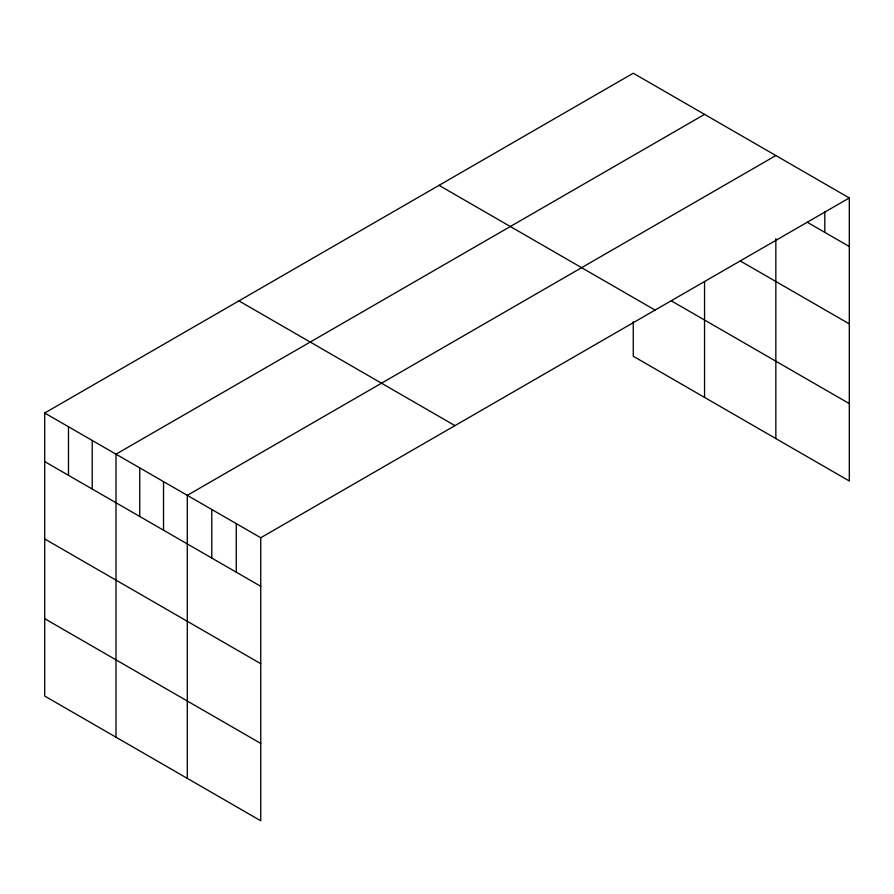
<?xml version="1.0" encoding="UTF-8"?>
<svg xmlns="http://www.w3.org/2000/svg" width="894" height="894" viewBox="0 0 894 894"><rect width="100%" height="100%" fill="white"/><g stroke="black" fill="none" stroke-linecap="round" stroke-linejoin="round"><path stroke-width="1.34" d="M775.847 238.664L775.847 438.574M44.7 413.017L260.746 537.752L260.746 820.781L44.7 696.046L44.7 413.017L633.254 73.219L849.3 197.954L849.3 480.983L633.254 356.248L633.254 321.706M704.55 114.376L115.996 454.186L115.996 737.215M775.847 155.545L187.293 495.343L187.293 778.372M260.746 537.752L849.3 197.954M807.327 222.293L849.3 246.532M740.198 260.914L849.3 323.896M671.282 300.831L849.3 403.607M439.032 185.349L655.078 310.084M238.922 300.887L454.968 425.622M44.7 461.595L260.746 586.33M44.7 538.97L260.746 663.694M44.7 618.682L260.746 743.417M824.816 211.576L824.816 232.395M704.55 281.565L704.55 397.405M236.262 523.616L236.262 572.194M211.777 509.479L211.777 558.057M163.524 481.62L163.524 530.198M139.755 467.897L139.755 516.486M92.227 440.463L92.227 489.04M68.469 426.74L68.469 475.317"/></g></svg>
